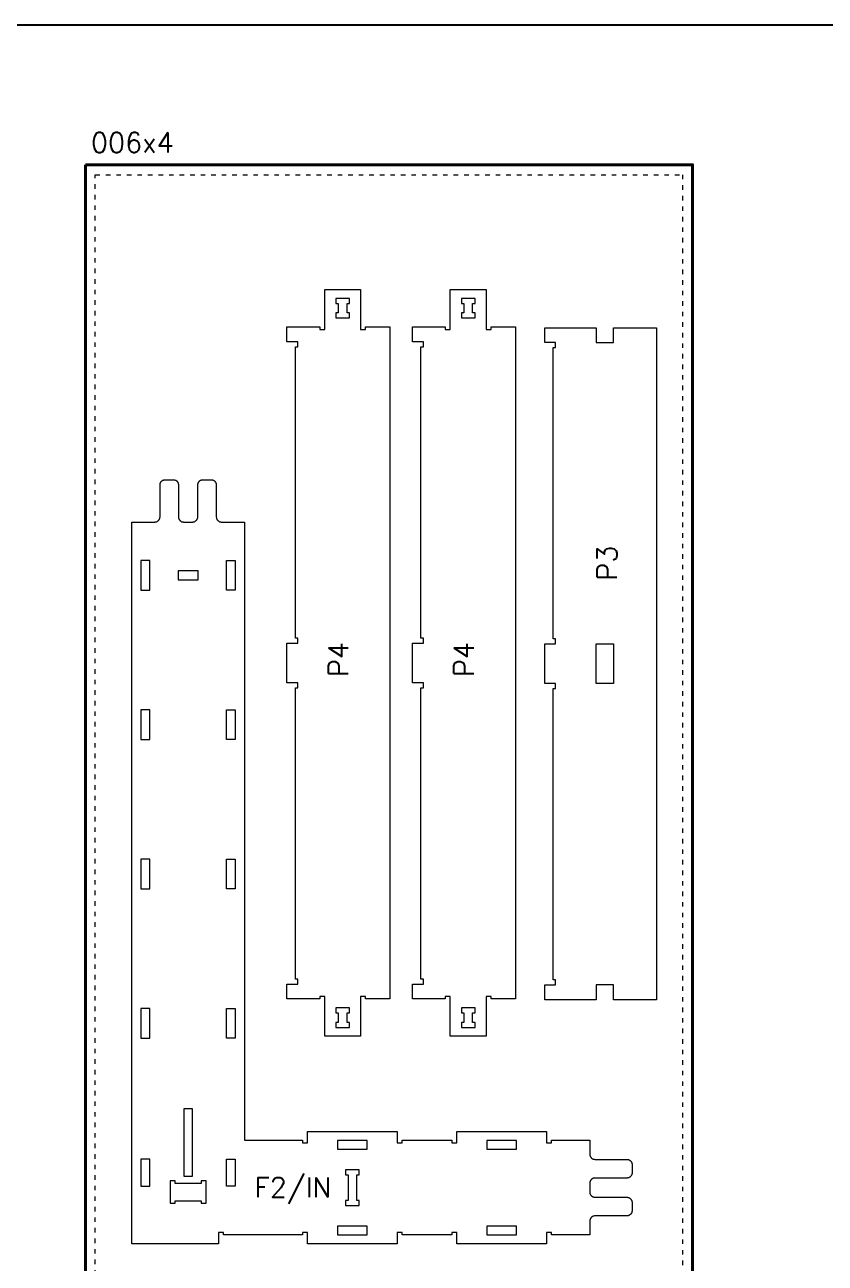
# Model space of a CAD drawing. Header units: millimetres. Extents: x 481 to 28351, y -1147 to 6765.
# Drawn here: x 9893 to 11501, y 4277 to 6765 of the extents above; entities that cross this region are included whole.
import ezdxf

# ---------------------------------------------------------------- set-up
doc = ezdxf.new("R2010")
doc.units = ezdxf.units.MM
doc.linetypes.add('DGN Style 5', pattern=[21.175771, 9.07533, -12.10044])
for name, color, linetype, lineweight in [('0_NOPRINT_TOLERANCE', 7, 'DGN Style 5', 0), ('BOARD_18MM_BIRCH-PLY', 73, 'Continuous', 40), ('CUTOUT_18MM_INSIDE', 151, 'Continuous', 0), ('CUTOUT_18MM_OUTSIDE', 201, 'Continuous', 0)]:
    doc.layers.add(name, color=color, linetype=linetype, lineweight=lineweight)
doc.layers.add('0_SHEET_BIRCHPLY_2440X1220', color=1, linetype='Continuous')
doc.layers.add('1_ANYTOOL_1MMDEEP_INSIDE', color=2, linetype='Continuous')
doc.styles.get("Standard").update_dxf_attribs({"font": 'romans.shx', "bigfont": 'hztxt.shx'})

msp = doc.modelspace()

# ---------------------------------------------------------------- linework, layer by layer
msp.add_lwpolyline([(480.7, 6764.9), (28350.7, 6764.9), (28350.7, 2878.4), (480.7, 2878.4)], close=True)
at = {"layer": '0_NOPRINT_TOLERANCE'}
msp.add_lwpolyline([(10034.5, 6463.6), (11214.5, 6463.6), (11214.5, 4063.6), (10034.5, 4063.6)], close=True, dxfattribs=at)
msp.add_lwpolyline([(10034.5, 6463.6), (11214.5, 6463.6), (11214.5, 4063.6), (10034.5, 4063.6)], close=True, dxfattribs=at)
at = {"layer": 'BOARD_18MM_BIRCH-PLY'}
msp.add_lwpolyline([(10014.5, 6483.6), (11234.5, 6483.6), (11234.5, 4043.6), (10014.5, 4043.6), (10014.5, 6483.6)], dxfattribs=at)
at = {"layer": 'CUTOUT_18MM_INSIDE'}
for points in [[(10545.3, 6175.9), (10545.3, 6177.9), (10545.3, 6179.9), (10545.3, 6181.9), (10545.3, 6183.9), (10545.3, 6185.9), (10544.3, 6185.9), (10543.3, 6185.9), (10542.3, 6185.9), (10541.3, 6185.9), (10540.3, 6185.9), (10540.3, 6189.7), (10540.3, 6193.5), (10540.3, 6197.3), (10540.3, 6201.1), (10540.3, 6204.9), (10541.3, 6204.9), (10542.3, 6204.9), (10543.3, 6204.9), (10544.3, 6204.9), (10545.3, 6204.9), (10545.3, 6206.9), (10545.3, 6208.9), (10545.3, 6210.9), (10545.3, 6212.9), (10545.3, 6214.9), (10539.7, 6214.9), (10534.1, 6214.9), (10529, 6214.9), (10523.4, 6214.9), (10517.8, 6214.9), (10517.8, 6212.9), (10517.8, 6210.9), (10517.8, 6208.9), (10517.8, 6206.9), (10517.8, 6204.9), (10518.8, 6204.9), (10519.8, 6204.9), (10520.8, 6204.9), (10521.8, 6204.9), (10522.8, 6204.9), (10522.8, 6201.1), (10522.8, 6197.3), (10522.8, 6193.5), (10522.8, 6189.7), (10522.8, 6185.9), (10521.8, 6185.9), (10520.8, 6185.9), (10519.8, 6185.9), (10518.8, 6185.9), (10517.8, 6185.9), (10517.8, 6183.9), (10517.8, 6181.9), (10517.8, 6179.9), (10517.8, 6177.9), (10517.8, 6175.9), (10523.4, 6175.9), (10529, 6175.9), (10534.1, 6175.9), (10539.7, 6175.9)], [(10797.5, 6175.9), (10797.5, 6177.9), (10797.5, 6179.9), (10797.5, 6181.9), (10797.5, 6183.9), (10797.5, 6185.9), (10796.5, 6185.9), (10795.5, 6185.9), (10794.5, 6185.9), (10793.5, 6185.9), (10792.5, 6185.9), (10792.5, 6189.7), (10792.5, 6193.5), (10792.5, 6197.3), (10792.5, 6201.1), (10792.5, 6204.9), (10793.5, 6204.9), (10794.5, 6204.9), (10795.5, 6204.9), (10796.5, 6204.9), (10797.5, 6204.9), (10797.5, 6206.9), (10797.5, 6208.9), (10797.5, 6210.9), (10797.5, 6212.9), (10797.5, 6214.9), (10791.9, 6214.9), (10786.3, 6214.9), (10781.2, 6214.9), (10775.6, 6214.9), (10770, 6214.9), (10770, 6212.9), (10770, 6210.9), (10770, 6208.9), (10770, 6206.9), (10770, 6204.9), (10771, 6204.9), (10772, 6204.9), (10773, 6204.9), (10774, 6204.9), (10775, 6204.9), (10775, 6201.1), (10775, 6197.3), (10775, 6193.5), (10775, 6189.7), (10775, 6185.9), (10774, 6185.9), (10773, 6185.9), (10772, 6185.9), (10771, 6185.9), (10770, 6185.9), (10770, 6183.9), (10770, 6181.9), (10770, 6179.9), (10770, 6177.9), (10770, 6175.9), (10775.6, 6175.9), (10781.2, 6175.9), (10786.3, 6175.9), (10791.9, 6175.9)], [(10126.3, 5629), (10129.9, 5629), (10133, 5629), (10136.6, 5629), (10140.2, 5629), (10143.8, 5629), (10143.8, 5641), (10143.8, 5653), (10143.8, 5665), (10143.8, 5677), (10143.8, 5689), (10140.2, 5689), (10136.6, 5689), (10133, 5689), (10129.9, 5689), (10126.3, 5689), (10126.3, 5677), (10126.3, 5665), (10126.3, 5653), (10126.3, 5641)], [(10315.8, 5629), (10312.2, 5629), (10309.1, 5629), (10305.5, 5629), (10301.9, 5629), (10298.3, 5629), (10298.3, 5641), (10298.3, 5653), (10298.3, 5665), (10298.3, 5677), (10298.3, 5689), (10301.9, 5689), (10305.5, 5689), (10309.1, 5689), (10312.2, 5689), (10315.8, 5689), (10315.8, 5677), (10315.8, 5665), (10315.8, 5653), (10315.8, 5641)], [(10201, 5650.2), (10209, 5650.2), (10217, 5650.2), (10225, 5650.2), (10233, 5650.2), (10241, 5650.2), (10241, 5653.8), (10241, 5657.4), (10241, 5660.8), (10241, 5664.4), (10241, 5667.7), (10233, 5667.7), (10225, 5667.7), (10217, 5667.7), (10209, 5667.7), (10201, 5667.7), (10201, 5664.4), (10201, 5660.8), (10201, 5657.4), (10201, 5653.8)], [(11040.9, 5441.4), (11040.9, 5449.4), (11040.9, 5457.4), (11040.9, 5465.4), (11040.9, 5473.4), (11040.9, 5481.4), (11040.9, 5481.4), (11040.9, 5481.4), (11040.9, 5481.4), (11040.9, 5481.4), (11040.9, 5481.4), (11040.9, 5489.4), (11040.9, 5497.4), (11040.9, 5505.4), (11040.9, 5513.4), (11040.9, 5521.4), (11048.1, 5521.4), (11054.8, 5521.4), (11061.5, 5521.4), (11068.7, 5521.4), (11075.9, 5521.4), (11075.9, 5513.4), (11075.9, 5505.4), (11075.9, 5497.4), (11075.9, 5489.4), (11075.9, 5481.4), (11075.9, 5481.4), (11075.9, 5481.4), (11075.9, 5481.4), (11075.9, 5481.4), (11075.9, 5481.4), (11075.9, 5473.4), (11075.9, 5465.4), (11075.9, 5457.4), (11075.9, 5449.4), (11075.9, 5441.4), (11068.7, 5441.4), (11061.5, 5441.4), (11054.8, 5441.4), (11048.1, 5441.4)], [(10126.3, 5329), (10129.9, 5329), (10133, 5329), (10136.6, 5329), (10140.2, 5329), (10143.8, 5329), (10143.8, 5341), (10143.8, 5353), (10143.8, 5365), (10143.8, 5377), (10143.8, 5389), (10140.2, 5389), (10136.6, 5389), (10133, 5389), (10129.9, 5389), (10126.3, 5389), (10126.3, 5377), (10126.3, 5365), (10126.3, 5353), (10126.3, 5341)], [(10315.8, 5329), (10312.2, 5329), (10309.1, 5329), (10305.5, 5329), (10301.9, 5329), (10298.3, 5329), (10298.3, 5341), (10298.3, 5353), (10298.3, 5365), (10298.3, 5377), (10298.3, 5389), (10301.9, 5389), (10305.5, 5389), (10309.1, 5389), (10312.2, 5389), (10315.8, 5389), (10315.8, 5377), (10315.8, 5365), (10315.8, 5353), (10315.8, 5341)], [(10126.3, 5089), (10126.3, 5077), (10126.3, 5065), (10126.3, 5053), (10126.3, 5041), (10126.3, 5029), (10129.9, 5029), (10133, 5029), (10136.6, 5029), (10140.2, 5029), (10143.8, 5029), (10143.8, 5041), (10143.8, 5053), (10143.8, 5065), (10143.8, 5077), (10143.8, 5089), (10140.2, 5089), (10136.6, 5089), (10133, 5089), (10129.9, 5089)], [(10315.8, 5089), (10315.8, 5077), (10315.8, 5065), (10315.8, 5053), (10315.8, 5041), (10315.8, 5029), (10312.2, 5029), (10309.1, 5029), (10305.5, 5029), (10301.9, 5029), (10298.3, 5029), (10298.3, 5041), (10298.3, 5053), (10298.3, 5065), (10298.3, 5077), (10298.3, 5089), (10301.9, 5089), (10305.5, 5089), (10309.1, 5089), (10312.2, 5089)], [(10126.3, 4729), (10129.9, 4729), (10133, 4729), (10136.6, 4729), (10140.2, 4729), (10143.8, 4729), (10143.8, 4741), (10143.8, 4753), (10143.8, 4765), (10143.8, 4777), (10143.8, 4789), (10140.2, 4789), (10136.6, 4789), (10133, 4789), (10129.9, 4789), (10126.3, 4789), (10126.3, 4777), (10126.3, 4765), (10126.3, 4753), (10126.3, 4741)], [(10315.8, 4729), (10312.2, 4729), (10309.1, 4729), (10305.5, 4729), (10301.9, 4729), (10298.3, 4729), (10298.3, 4741), (10298.3, 4753), (10298.3, 4765), (10298.3, 4777), (10298.3, 4789), (10301.9, 4789), (10305.5, 4789), (10309.1, 4789), (10312.2, 4789), (10315.8, 4789), (10315.8, 4777), (10315.8, 4765), (10315.8, 4753), (10315.8, 4741)], [(10517.8, 4779.9), (10518.8, 4779.9), (10519.8, 4779.9), (10520.8, 4779.9), (10521.8, 4779.9), (10522.8, 4779.9), (10522.8, 4776.1), (10522.8, 4772.3), (10522.8, 4768.5), (10522.8, 4764.7), (10522.8, 4760.9), (10521.8, 4760.9), (10520.8, 4760.9), (10519.8, 4760.9), (10518.8, 4760.9), (10517.8, 4760.9), (10517.8, 4758.9), (10517.8, 4756.9), (10517.8, 4754.9), (10517.8, 4752.9), (10517.8, 4750.9), (10523.4, 4750.9), (10528.7, 4750.9), (10534.3, 4750.9), (10539.7, 4750.9), (10545.3, 4750.9), (10545.3, 4752.9), (10545.3, 4754.9), (10545.3, 4756.9), (10545.3, 4758.9), (10545.3, 4760.9), (10544.3, 4760.9), (10543.3, 4760.9), (10542.3, 4760.9), (10541.3, 4760.9), (10540.3, 4760.9), (10540.3, 4764.7), (10540.3, 4768.5), (10540.3, 4772.3), (10540.3, 4776.1), (10540.3, 4779.9), (10541.3, 4779.9), (10542.3, 4779.9), (10543.3, 4779.9), (10544.3, 4779.9), (10545.3, 4779.9), (10545.3, 4781.9), (10545.3, 4783.9), (10545.3, 4785.9), (10545.3, 4787.9), (10545.3, 4789.9), (10539.7, 4789.9), (10534.3, 4789.9), (10528.7, 4789.9), (10523.4, 4789.9), (10517.8, 4789.9), (10517.8, 4787.9), (10517.8, 4785.9), (10517.8, 4783.9), (10517.8, 4781.9)], [(10770, 4779.9), (10771, 4779.9), (10772, 4779.9), (10773, 4779.9), (10774, 4779.9), (10775, 4779.9), (10775, 4776.1), (10775, 4772.3), (10775, 4768.5), (10775, 4764.7), (10775, 4760.9), (10774, 4760.9), (10773, 4760.9), (10772, 4760.9), (10771, 4760.9), (10770, 4760.9), (10770, 4758.9), (10770, 4756.9), (10770, 4754.9), (10770, 4752.9), (10770, 4750.9), (10775.6, 4750.9), (10780.9, 4750.9), (10786.5, 4750.9), (10791.9, 4750.9), (10797.5, 4750.9), (10797.5, 4752.9), (10797.5, 4754.9), (10797.5, 4756.9), (10797.5, 4758.9), (10797.5, 4760.9), (10796.5, 4760.9), (10795.5, 4760.9), (10794.5, 4760.9), (10793.5, 4760.9), (10792.5, 4760.9), (10792.5, 4764.7), (10792.5, 4768.5), (10792.5, 4772.3), (10792.5, 4776.1), (10792.5, 4779.9), (10793.5, 4779.9), (10794.5, 4779.9), (10795.5, 4779.9), (10796.5, 4779.9), (10797.5, 4779.9), (10797.5, 4781.9), (10797.5, 4783.9), (10797.5, 4785.9), (10797.5, 4787.9), (10797.5, 4789.9), (10791.9, 4789.9), (10786.5, 4789.9), (10780.9, 4789.9), (10775.6, 4789.9), (10770, 4789.9), (10770, 4787.9), (10770, 4785.9), (10770, 4783.9), (10770, 4781.9)], [(10212.3, 4452), (10215.9, 4452), (10219.5, 4452), (10222.8, 4452), (10226.2, 4452), (10229.8, 4452), (10229.8, 4479), (10229.8, 4506), (10229.8, 4533), (10229.8, 4560), (10229.8, 4587), (10226.2, 4587), (10222.8, 4587), (10219.5, 4587), (10215.9, 4587), (10212.3, 4587), (10212.3, 4560), (10212.3, 4533), (10212.3, 4506), (10212.3, 4479)], [(10521, 4506.2), (10533, 4506.2), (10545, 4506.2), (10557, 4506.2), (10569, 4506.2), (10581, 4506.2), (10581, 4509.8), (10581, 4513.2), (10581, 4516.8), (10581, 4520.1), (10581, 4523.7), (10569, 4523.7), (10557, 4523.7), (10545, 4523.7), (10533, 4523.7), (10521, 4523.7), (10521, 4520.1), (10521, 4516.8), (10521, 4513.2), (10521, 4509.8)], [(10821, 4506.2), (10833, 4506.2), (10845, 4506.2), (10857, 4506.2), (10869, 4506.2), (10881, 4506.2), (10881, 4509.8), (10881, 4513.2), (10881, 4516.8), (10881, 4520.1), (10881, 4523.7), (10869, 4523.7), (10857, 4523.7), (10845, 4523.7), (10833, 4523.7), (10821, 4523.7), (10821, 4520.1), (10821, 4516.8), (10821, 4513.2), (10821, 4509.8)], [(10143.8, 4486), (10140.2, 4486), (10136.6, 4486), (10133, 4486), (10129.9, 4486), (10126.3, 4486), (10126.3, 4475.2), (10126.3, 4464.4), (10126.3, 4453.6), (10126.3, 4442.8), (10126.3, 4432), (10129.9, 4432), (10133, 4432), (10136.6, 4432), (10140.2, 4432), (10143.8, 4432), (10143.8, 4442.8), (10143.8, 4453.6), (10143.8, 4464.4), (10143.8, 4475.2)], [(10298.3, 4486), (10301.9, 4486), (10305.5, 4486), (10309.1, 4486), (10312.2, 4486), (10315.8, 4486), (10315.8, 4475.2), (10315.8, 4464.4), (10315.8, 4453.6), (10315.8, 4442.8), (10315.8, 4432), (10312.2, 4432), (10309.1, 4432), (10305.5, 4432), (10301.9, 4432), (10298.3, 4432), (10298.3, 4442.8), (10298.3, 4453.6), (10298.3, 4464.4), (10298.3, 4475.2)], [(10537.3, 4465), (10537.3, 4463), (10537.3, 4461), (10537.3, 4459), (10537.3, 4457), (10537.3, 4455), (10538.3, 4455), (10539.3, 4455), (10540.3, 4455), (10541.3, 4455), (10542.3, 4455), (10542.3, 4444.6), (10542.3, 4434.2), (10542.3, 4423.8), (10542.3, 4413.4), (10542.3, 4403), (10541.3, 4403), (10540.3, 4403), (10539.3, 4403), (10538.3, 4403), (10537.3, 4403), (10537.3, 4401), (10537.3, 4399), (10537.3, 4397), (10537.3, 4395), (10537.3, 4393), (10542.9, 4393), (10548.5, 4393), (10553.8, 4393), (10559.2, 4393), (10564.8, 4393), (10564.8, 4395), (10564.8, 4397), (10564.8, 4399), (10564.8, 4401), (10564.8, 4403), (10563.8, 4403), (10562.8, 4403), (10561.8, 4403), (10560.8, 4403), (10559.8, 4403), (10559.8, 4413.4), (10559.8, 4423.8), (10559.8, 4434.2), (10559.8, 4444.6), (10559.8, 4455), (10560.8, 4455), (10561.8, 4455), (10562.8, 4455), (10563.8, 4455), (10564.8, 4455), (10564.8, 4457), (10564.8, 4459), (10564.8, 4461), (10564.8, 4463), (10564.8, 4465), (10559.2, 4465), (10553.8, 4465), (10548.5, 4465), (10542.9, 4465)], [(10257, 4442.5), (10255, 4442.5), (10253, 4442.5), (10251, 4442.5), (10249, 4442.5), (10247, 4442.5), (10247, 4441.5), (10247, 4440.5), (10247, 4439.5), (10247, 4438.5), (10247, 4437.5), (10236.6, 4437.5), (10226.2, 4437.5), (10215.8, 4437.5), (10205.4, 4437.5), (10195, 4437.5), (10195, 4438.5), (10195, 4439.5), (10195, 4440.5), (10195, 4441.5), (10195, 4442.5), (10193, 4442.5), (10191, 4442.5), (10189, 4442.5), (10187, 4442.5), (10185, 4442.5), (10185, 4433.3), (10185, 4424.6), (10185, 4415.4), (10185, 4406.7), (10185, 4397.5), (10187, 4397.5), (10189, 4397.5), (10191, 4397.5), (10193, 4397.5), (10195, 4397.5), (10195, 4398.5), (10195, 4399.5), (10195, 4400.5), (10195, 4401.5), (10195, 4402.5), (10205.4, 4402.5), (10215.8, 4402.5), (10226.2, 4402.5), (10236.6, 4402.5), (10247, 4402.5), (10247, 4401.5), (10247, 4400.5), (10247, 4399.5), (10247, 4398.5), (10247, 4397.5), (10249, 4397.5), (10251, 4397.5), (10253, 4397.5), (10255, 4397.5), (10257, 4397.5), (10257, 4406.7), (10257, 4415.4), (10257, 4424.6), (10257, 4433.3)], [(10521, 4334.2), (10533, 4334.2), (10545, 4334.2), (10557, 4334.2), (10569, 4334.2), (10581, 4334.2), (10581, 4337.6), (10581, 4341.2), (10581, 4344.8), (10581, 4348.1), (10581, 4351.7), (10569, 4351.7), (10557, 4351.7), (10545, 4351.7), (10533, 4351.7), (10521, 4351.7), (10521, 4348.1), (10521, 4344.8), (10521, 4341.2), (10521, 4337.6)], [(10821, 4334.2), (10833, 4334.2), (10845, 4334.2), (10857, 4334.2), (10869, 4334.2), (10881, 4334.2), (10881, 4337.6), (10881, 4341.2), (10881, 4344.8), (10881, 4348.1), (10881, 4351.7), (10869, 4351.7), (10857, 4351.7), (10845, 4351.7), (10833, 4351.7), (10821, 4351.7), (10821, 4348.1), (10821, 4344.8), (10821, 4341.2), (10821, 4337.6)]]:
    msp.add_lwpolyline(points, close=True, dxfattribs=at)
at = {"layer": 'CUTOUT_18MM_OUTSIDE'}
for points in [[(10626.5, 4807.9), (10616.7, 4807.9), (10606.9, 4807.9), (10597.1, 4807.9), (10587.3, 4807.9), (10577.5, 4807.9), (10577.5, 4808.9), (10577.5, 4809.9), (10577.5, 4810.9), (10577.5, 4811.9), (10577.5, 4812.9), (10575.5, 4812.9), (10573.5, 4812.9), (10571.5, 4812.9), (10569.5, 4812.9), (10567.5, 4812.9), (10567.5, 4796.9), (10567.5, 4780.9), (10567.5, 4764.9), (10567.5, 4748.9), (10567.5, 4732.9), (10553.1, 4732.9), (10538.7, 4732.9), (10524.3, 4732.9), (10509.9, 4732.9), (10495.5, 4732.9), (10495.5, 4748.9), (10495.5, 4764.9), (10495.5, 4780.9), (10495.5, 4796.9), (10495.5, 4812.9), (10493.5, 4812.9), (10491.5, 4812.9), (10489.5, 4812.9), (10487.5, 4812.9), (10485.5, 4812.9), (10485.5, 4811.9), (10485.5, 4810.9), (10485.5, 4809.9), (10485.5, 4808.9), (10485.5, 4807.9), (10472.1, 4807.9), (10458.7, 4807.9), (10445.3, 4807.9), (10431.9, 4807.9), (10419.5, 4807.9), (10419.5, 4813.9), (10419.5, 4819.9), (10419.5, 4825.9), (10419.5, 4831.9), (10419.5, 4837.9), (10424.1, 4837.9), (10428.7, 4837.9), (10432.3, 4837.9), (10436.9, 4837.9), (10441.5, 4837.9), (10441.5, 4839.9), (10441.5, 4841.9), (10441.5, 4843.9), (10441.5, 4845.9), (10441.5, 4847.9), (10440.5, 4847.9), (10439.5, 4847.9), (10438.5, 4847.9), (10437.5, 4847.9), (10436.5, 4847.9), (10436.5, 4964.9), (10436.5, 5081.9), (10436.5, 5198.9), (10436.5, 5315.9), (10436.5, 5432.9), (10437.5, 5432.9), (10438.5, 5432.9), (10439.5, 5432.9), (10440.5, 5432.9), (10441.5, 5432.9), (10441.5, 5434.9), (10441.5, 5436.9), (10441.5, 5438.9), (10441.5, 5440.9), (10441.5, 5442.9), (10436.9, 5442.9), (10432.3, 5442.9), (10428.7, 5442.9), (10424.1, 5442.9), (10419.5, 5442.9), (10419.5, 5458.9), (10419.5, 5474.9), (10419.5, 5490.9), (10419.5, 5506.9), (10419.5, 5522.9), (10424.1, 5522.9), (10428.7, 5522.9), (10432.3, 5522.9), (10436.9, 5522.9), (10441.5, 5522.9), (10441.5, 5524.9), (10441.5, 5526.9), (10441.5, 5528.9), (10441.5, 5530.9), (10441.5, 5532.9), (10440.5, 5532.9), (10439.5, 5532.9), (10438.5, 5532.9), (10437.5, 5532.9), (10436.5, 5532.9), (10436.5, 5649.9), (10436.5, 5766.9), (10436.5, 5883.9), (10436.5, 6000.9), (10436.5, 6117.9), (10437.5, 6117.9), (10438.5, 6117.9), (10439.5, 6117.9), (10440.5, 6117.9), (10441.5, 6117.9), (10441.5, 6119.9), (10441.5, 6121.9), (10441.5, 6123.9), (10441.5, 6125.9), (10441.5, 6127.9), (10436.9, 6127.9), (10432.3, 6127.9), (10428.7, 6127.9), (10424.1, 6127.9), (10419.5, 6127.9), (10419.5, 6133.9), (10419.5, 6139.9), (10419.5, 6145.9), (10419.5, 6151.9), (10419.5, 6157.9), (10431.9, 6157.9), (10445.3, 6157.9), (10458.7, 6157.9), (10472.1, 6157.9), (10485.5, 6157.9), (10485.5, 6156.9), (10485.5, 6155.9), (10485.5, 6154.9), (10485.5, 6153.9), (10485.5, 6152.9), (10487.5, 6152.9), (10489.5, 6152.9), (10491.5, 6152.9), (10493.5, 6152.9), (10495.5, 6152.9), (10495.5, 6168.9), (10495.5, 6184.9), (10495.5, 6200.9), (10495.5, 6216.9), (10495.5, 6232.9), (10509.9, 6232.9), (10524.3, 6232.9), (10538.7, 6232.9), (10553.1, 6232.9), (10567.5, 6232.9), (10567.5, 6216.9), (10567.5, 6200.9), (10567.5, 6184.9), (10567.5, 6168.9), (10567.5, 6152.9), (10569.5, 6152.9), (10571.5, 6152.9), (10573.5, 6152.9), (10575.5, 6152.9), (10577.5, 6152.9), (10577.5, 6153.9), (10577.5, 6154.9), (10577.5, 6155.9), (10577.5, 6156.9), (10577.5, 6157.9), (10587.3, 6157.9), (10597.1, 6157.9), (10606.9, 6157.9), (10616.7, 6157.9), (10626.5, 6157.9), (10626.5, 5887.9), (10626.5, 5617.9), (10626.5, 5347.9), (10626.5, 5077.9)], [(10878.7, 4807.9), (10868.9, 4807.9), (10859.1, 4807.9), (10849.3, 4807.9), (10839.5, 4807.9), (10829.7, 4807.9), (10829.7, 4808.9), (10829.7, 4809.9), (10829.7, 4810.9), (10829.7, 4811.9), (10829.7, 4812.9), (10827.7, 4812.9), (10825.7, 4812.9), (10823.7, 4812.9), (10821.7, 4812.9), (10819.7, 4812.9), (10819.7, 4796.9), (10819.7, 4780.9), (10819.7, 4764.9), (10819.7, 4748.9), (10819.7, 4732.9), (10805.3, 4732.9), (10790.9, 4732.9), (10776.5, 4732.9), (10762.1, 4732.9), (10747.7, 4732.9), (10747.7, 4748.9), (10747.7, 4764.9), (10747.7, 4780.9), (10747.7, 4796.9), (10747.7, 4812.9), (10745.7, 4812.9), (10743.7, 4812.9), (10741.7, 4812.9), (10739.7, 4812.9), (10737.7, 4812.9), (10737.7, 4811.9), (10737.7, 4810.9), (10737.7, 4809.9), (10737.7, 4808.9), (10737.7, 4807.9), (10724.3, 4807.9), (10710.9, 4807.9), (10697.5, 4807.9), (10684.1, 4807.9), (10671.7, 4807.9), (10671.7, 4813.9), (10671.7, 4819.9), (10671.7, 4825.9), (10671.7, 4831.9), (10671.7, 4837.9), (10676.3, 4837.9), (10680.9, 4837.9), (10684.5, 4837.9), (10689.1, 4837.9), (10693.7, 4837.9), (10693.7, 4839.9), (10693.7, 4841.9), (10693.7, 4843.9), (10693.7, 4845.9), (10693.7, 4847.9), (10692.7, 4847.9), (10691.7, 4847.9), (10690.7, 4847.9), (10689.7, 4847.9), (10688.7, 4847.9), (10688.7, 4964.9), (10688.7, 5081.9), (10688.7, 5198.9), (10688.7, 5315.9), (10688.7, 5432.9), (10689.7, 5432.9), (10690.7, 5432.9), (10691.7, 5432.9), (10692.7, 5432.9), (10693.7, 5432.9), (10693.7, 5434.9), (10693.7, 5436.9), (10693.7, 5438.9), (10693.7, 5440.9), (10693.7, 5442.9), (10689.1, 5442.9), (10684.5, 5442.9), (10680.9, 5442.9), (10676.3, 5442.9), (10671.7, 5442.9), (10671.7, 5458.9), (10671.7, 5474.9), (10671.7, 5490.9), (10671.7, 5506.9), (10671.7, 5522.9), (10676.3, 5522.9), (10680.9, 5522.9), (10684.5, 5522.9), (10689.1, 5522.9), (10693.7, 5522.9), (10693.7, 5524.9), (10693.7, 5526.9), (10693.7, 5528.9), (10693.7, 5530.9), (10693.7, 5532.9), (10692.7, 5532.9), (10691.7, 5532.9), (10690.7, 5532.9), (10689.7, 5532.9), (10688.7, 5532.9), (10688.7, 5649.9), (10688.7, 5766.9), (10688.7, 5883.9), (10688.7, 6000.9), (10688.7, 6117.9), (10689.7, 6117.9), (10690.7, 6117.9), (10691.7, 6117.9), (10692.7, 6117.9), (10693.7, 6117.9), (10693.7, 6119.9), (10693.7, 6121.9), (10693.7, 6123.9), (10693.7, 6125.9), (10693.7, 6127.9), (10689.1, 6127.9), (10684.5, 6127.9), (10680.9, 6127.9), (10676.3, 6127.9), (10671.7, 6127.9), (10671.7, 6133.9), (10671.7, 6139.9), (10671.7, 6145.9), (10671.7, 6151.9), (10671.7, 6157.9), (10684.1, 6157.9), (10697.5, 6157.9), (10710.9, 6157.9), (10724.3, 6157.9), (10737.7, 6157.9), (10737.7, 6156.9), (10737.7, 6155.9), (10737.7, 6154.9), (10737.7, 6153.9), (10737.7, 6152.9), (10739.7, 6152.9), (10741.7, 6152.9), (10743.7, 6152.9), (10745.7, 6152.9), (10747.7, 6152.9), (10747.7, 6168.9), (10747.7, 6184.9), (10747.7, 6200.9), (10747.7, 6216.9), (10747.7, 6232.9), (10762.1, 6232.9), (10776.5, 6232.9), (10790.9, 6232.9), (10805.3, 6232.9), (10819.7, 6232.9), (10819.7, 6216.9), (10819.7, 6200.9), (10819.7, 6184.9), (10819.7, 6168.9), (10819.7, 6152.9), (10821.7, 6152.9), (10823.7, 6152.9), (10825.7, 6152.9), (10827.7, 6152.9), (10829.7, 6152.9), (10829.7, 6153.9), (10829.7, 6154.9), (10829.7, 6155.9), (10829.7, 6156.9), (10829.7, 6157.9), (10839.5, 6157.9), (10849.3, 6157.9), (10859.1, 6157.9), (10868.9, 6157.9), (10878.7, 6157.9), (10878.7, 5887.9), (10878.7, 5617.9), (10878.7, 5347.9), (10878.7, 5077.9)], [(10954.4, 4806.4), (10950.8, 4806.4), (10947.2, 4806.4), (10943.6, 4806.4), (10941, 4806.4), (10937.4, 4806.4), (10937.4, 4812.4), (10937.4, 4818.4), (10937.4, 4824.4), (10937.4, 4830.4), (10937.4, 4836.4), (10941, 4836.4), (10943.6, 4836.4), (10947.2, 4836.4), (10950.8, 4836.4), (10954.4, 4836.4), (10955.4, 4836.4), (10956.4, 4836.4), (10957.4, 4836.4), (10958.4, 4836.4), (10959.4, 4836.4), (10959.4, 4838.4), (10959.4, 4840.4), (10959.4, 4842.4), (10959.4, 4844.4), (10959.4, 4846.4), (10958.4, 4846.4), (10957.4, 4846.4), (10956.4, 4846.4), (10955.4, 4846.4), (10954.4, 4846.4), (10954.4, 4963.4), (10954.4, 5080.4), (10954.4, 5197.4), (10954.4, 5314.4), (10954.4, 5431.4), (10955.4, 5431.4), (10956.4, 5431.4), (10957.4, 5431.4), (10958.4, 5431.4), (10959.4, 5431.4), (10959.4, 5433.4), (10959.4, 5435.4), (10959.4, 5437.4), (10959.4, 5439.4), (10959.4, 5441.4), (10954.8, 5441.4), (10950.2, 5441.4), (10945.6, 5441.4), (10942, 5441.4), (10937.4, 5441.4), (10937.4, 5449.4), (10937.4, 5457.4), (10937.4, 5465.4), (10937.4, 5473.4), (10937.4, 5481.4), (10937.4, 5489.4), (10937.4, 5497.4), (10937.4, 5505.4), (10937.4, 5513.4), (10937.4, 5521.4), (10942, 5521.4), (10945.6, 5521.4), (10950.2, 5521.4), (10954.8, 5521.4), (10959.4, 5521.4), (10959.4, 5523.4), (10959.4, 5525.4), (10959.4, 5527.4), (10959.4, 5529.4), (10959.4, 5531.4), (10958.4, 5531.4), (10957.4, 5531.4), (10956.4, 5531.4), (10955.4, 5531.4), (10954.4, 5531.4), (10954.4, 5648.4), (10954.4, 5765.4), (10954.4, 5882.4), (10954.4, 5999.4), (10954.4, 6116.4), (10955.4, 6116.4), (10956.4, 6116.4), (10957.4, 6116.4), (10958.4, 6116.4), (10959.4, 6116.4), (10959.4, 6118.4), (10959.4, 6120.4), (10959.4, 6122.4), (10959.4, 6124.4), (10959.4, 6126.4), (10958.4, 6126.4), (10957.4, 6126.4), (10956.4, 6126.4), (10955.4, 6126.4), (10954.4, 6126.4), (10950.8, 6126.4), (10947.2, 6126.4), (10943.6, 6126.4), (10941, 6126.4), (10937.4, 6126.4), (10937.4, 6132.4), (10937.4, 6138.4), (10937.4, 6144.4), (10937.4, 6150.4), (10937.4, 6156.4), (10941, 6156.4), (10943.6, 6156.4), (10947.2, 6156.4), (10950.8, 6156.4), (10954.4, 6156.4), (10954.4, 6156.4), (10954.4, 6156.4), (10954.4, 6156.4), (10954.4, 6156.4), (10954.4, 6156.4), (10971.6, 6156.4), (10988.8, 6156.4), (11006, 6156.4), (11023.2, 6156.4), (11040.9, 6156.4), (11040.9, 6150.4), (11040.9, 6144.4), (11040.9, 6138.4), (11040.9, 6132.4), (11040.9, 6126.4), (11048.1, 6126.4), (11054.8, 6126.4), (11061.5, 6126.4), (11068.7, 6126.4), (11075.9, 6126.4), (11075.9, 6132.4), (11075.9, 6138.4), (11075.9, 6144.4), (11075.9, 6150.4), (11075.9, 6156.4), (11093.1, 6156.4), (11110.8, 6156.4), (11128, 6156.4), (11145.2, 6156.4), (11162.4, 6156.4), (11162.4, 6148.4), (11162.4, 6140.4), (11162.4, 6132.4), (11162.4, 6124.4), (11162.4, 6116.4), (11162.4, 5989.4), (11162.4, 5862.4), (11162.4, 5735.4), (11162.4, 5608.4), (11162.4, 5481.4), (11162.4, 5354.4), (11162.4, 5227.4), (11162.4, 5100.4), (11162.4, 4973.4), (11162.4, 4846.4), (11162.4, 4838.4), (11162.4, 4830.4), (11162.4, 4822.4), (11162.4, 4814.4), (11162.4, 4806.4), (11145.2, 4806.4), (11128, 4806.4), (11110.8, 4806.4), (11093.1, 4806.4), (11075.9, 4806.4), (11075.9, 4812.4), (11075.9, 4818.4), (11075.9, 4824.4), (11075.9, 4830.4), (11075.9, 4836.4), (11068.7, 4836.4), (11061.5, 4836.4), (11054.8, 4836.4), (11048.1, 4836.4), (11040.9, 4836.4), (11040.9, 4830.4), (11040.9, 4824.4), (11040.9, 4818.4), (11040.9, 4812.4), (11040.9, 4806.4), (11023.2, 4806.4), (11006, 4806.4), (10988.8, 4806.4), (10971.6, 4806.4), (10954.4, 4806.4)], [(11040.9, 6156.4), (11040.9, 6156.4), (11040.9, 6156.4), (11040.9, 6156.4), (11040.9, 6156.4), (11040.9, 6156.4)], [(10334, 4524), (10357.4, 4524), (10380.8, 4524), (10404.2, 4524), (10427.6, 4524), (10451, 4524), (10451, 4523), (10451, 4522), (10451, 4521), (10451, 4520), (10451, 4519), (10453, 4519), (10455, 4519), (10457, 4519), (10459, 4519), (10461, 4519), (10461, 4523.6), (10461, 4528.2), (10461, 4532.8), (10461, 4537.4), (10461, 4542), (10497, 4542), (10533, 4542), (10569, 4542), (10605, 4542), (10641, 4542), (10641, 4537.4), (10641, 4532.8), (10641, 4528.2), (10641, 4523.6), (10641, 4519), (10643, 4519), (10645, 4519), (10647, 4519), (10649, 4519), (10651, 4519), (10651, 4520), (10651, 4521), (10651, 4522), (10651, 4523), (10651, 4524), (10671, 4524), (10691, 4524), (10711, 4524), (10731, 4524), (10751, 4524), (10751, 4523), (10751, 4522), (10751, 4521), (10751, 4520), (10751, 4519), (10753, 4519), (10755, 4519), (10757, 4519), (10759, 4519), (10761, 4519), (10761, 4523.6), (10761, 4528.2), (10761, 4532.8), (10761, 4537.4), (10761, 4542), (10797, 4542), (10833, 4542), (10869, 4542), (10905, 4542), (10941, 4542), (10941, 4537.4), (10941, 4532.8), (10941, 4528.2), (10941, 4523.6), (10941, 4519), (10943, 4519), (10945, 4519), (10947, 4519), (10949, 4519), (10951, 4519), (10951, 4520), (10951, 4521), (10951, 4522), (10951, 4523), (10951, 4524), (10966.4, 4524), (10981.8, 4524), (10997.2, 4524), (11012.6, 4524), (11028, 4524), (11028, 4518.3), (11028, 4512.7), (11028, 4507), (11028, 4501.4), (11028, 4495.7), (11028.2, 4495), (11028.3, 4494.3), (11028.4, 4493.5), (11028.6, 4492.8), (11028.7, 4492), (11029.2, 4491.4), (11029.6, 4490.7), (11030.1, 4490), (11030.5, 4489.3), (11030.9, 4488.7), (11031.6, 4488.2), (11032.3, 4487.8), (11033, 4487.3), (11033.7, 4486.9), (11034.3, 4486.4), (11035.1, 4486.3), (11035.8, 4486.1), (11036.5, 4486), (11037.3, 4485.9), (11038, 4485.7), (11051, 4485.7), (11064, 4485.7), (11077, 4485.7), (11090, 4485.7), (11103, 4485.7), (11103.8, 4485.6), (11104.5, 4485.4), (11105.2, 4485.3), (11106, 4485.2), (11106.7, 4485), (11107.4, 4484.6), (11108.1, 4484.1), (11108.7, 4483.7), (11109.4, 4483.2), (11110.1, 4482.8), (11110.5, 4482.1), (11111, 4481.4), (11111.4, 4480.8), (11111.9, 4480.1), (11112.3, 4479.4), (11112.5, 4478.7), (11112.6, 4477.9), (11112.7, 4477.2), (11112.9, 4476.5), (11113, 4475.7), (11113, 4472.2), (11113, 4468.7), (11113, 4465.2), (11113, 4461.7), (11113, 4458.2), (11112.9, 4457.5), (11112.7, 4456.8), (11112.6, 4456), (11112.5, 4455.3), (11112.3, 4454.5), (11111.9, 4453.9), (11111.4, 4453.2), (11111, 4452.5), (11110.5, 4451.8), (11110.1, 4451.2), (11109.4, 4450.7), (11108.7, 4450.3), (11108.1, 4449.8), (11107.4, 4449.4), (11106.7, 4448.9), (11106, 4448.8), (11105.2, 4448.6), (11104.5, 4448.5), (11103.8, 4448.4), (11103, 4448.2), (11090, 4448.2), (11077, 4448.2), (11064, 4448.2), (11051, 4448.2), (11038, 4448.2), (11037.3, 4448.1), (11036.5, 4448), (11035.8, 4447.8), (11035.1, 4447.7), (11034.3, 4447.5), (11033.7, 4447.1), (11033, 4446.6), (11032.3, 4446.2), (11031.6, 4445.7), (11030.9, 4445.3), (11030.5, 4444.6), (11030.1, 4443.9), (11029.6, 4443.3), (11029.2, 4442.6), (11028.7, 4441.9), (11028.6, 4441.2), (11028.4, 4440.4), (11028.3, 4439.7), (11028.2, 4439), (11028, 4438.2), (11028, 4434.5), (11028, 4430.8), (11028, 4427.1), (11028, 4423.4), (11028, 4419.7), (11028.2, 4419), (11028.3, 4418.3), (11028.4, 4417.5), (11028.6, 4416.8), (11028.7, 4416), (11029.2, 4415.4), (11029.6, 4414.7), (11030.1, 4414), (11030.5, 4413.3), (11030.9, 4412.7), (11031.6, 4412.2), (11032.3, 4411.8), (11033, 4411.3), (11033.7, 4410.9), (11034.3, 4410.4), (11035.1, 4410.3), (11035.8, 4410.2), (11036.5, 4410), (11037.3, 4409.9), (11038, 4409.7), (11051, 4409.7), (11064, 4409.7), (11077, 4409.7), (11090, 4409.7), (11103, 4409.7), (11103.8, 4409.6), (11104.5, 4409.4), (11105.2, 4409.3), (11106, 4409.2), (11106.7, 4409), (11107.4, 4408.6), (11108.1, 4408.1), (11108.7, 4407.7), (11109.4, 4407.2), (11110.1, 4406.8), (11110.5, 4406.1), (11111, 4405.4), (11111.4, 4404.8), (11111.9, 4404.1), (11112.3, 4403.4), (11112.5, 4402.7), (11112.6, 4401.9), (11112.7, 4401.2), (11112.9, 4400.5), (11113, 4399.7), (11113, 4396.2), (11113, 4392.7), (11113, 4389.2), (11113, 4385.7), (11113, 4382.2), (11112.9, 4381.5), (11112.7, 4380.8), (11112.6, 4380), (11112.5, 4379.3), (11112.3, 4378.5), (11111.9, 4377.9), (11111.4, 4377.2), (11111, 4376.5), (11110.5, 4375.8), (11110.1, 4375.2), (11109.4, 4374.7), (11108.7, 4374.3), (11108.1, 4373.8), (11107.4, 4373.4), (11106.7, 4372.9), (11106, 4372.8), (11105.2, 4372.6), (11104.5, 4372.5), (11103.7, 4372.4), (11103, 4372.2), (11090, 4372.2), (11077, 4372.2), (11064, 4372.2), (11051, 4372.2), (11038, 4372.2), (11037.3, 4372.1), (11036.5, 4371.9), (11035.8, 4371.8), (11035.1, 4371.7), (11034.3, 4371.5), (11033.7, 4371.1), (11033, 4370.6), (11032.3, 4370.2), (11031.6, 4369.7), (11030.9, 4369.3), (11030.5, 4368.6), (11030.1, 4367.9), (11029.6, 4367.3), (11029.2, 4366.6), (11028.7, 4365.9), (11028.6, 4365.2), (11028.4, 4364.4), (11028.3, 4363.7), (11028.2, 4363), (11028, 4362.2), (11028, 4356.6), (11028, 4350.9), (11028, 4345.3), (11028, 4339.6), (11028, 4334), (11012.6, 4334), (10997.2, 4334), (10981.8, 4334), (10966.4, 4334), (10951, 4334), (10951, 4335), (10951, 4336), (10951, 4337), (10951, 4338), (10951, 4339), (10949, 4339), (10947, 4339), (10945, 4339), (10943, 4339), (10941, 4339), (10941, 4334.4), (10941, 4329.8), (10941, 4325.2), (10941, 4320.6), (10941, 4316), (10905, 4316), (10869, 4316), (10833, 4316), (10797, 4316), (10761, 4316), (10761, 4320.6), (10761, 4325.2), (10761, 4329.8), (10761, 4334.4), (10761, 4339), (10759, 4339), (10757, 4339), (10755, 4339), (10753, 4339), (10751, 4339), (10751, 4338), (10751, 4337), (10751, 4336), (10751, 4335), (10751, 4334), (10731, 4334), (10711, 4334), (10691, 4334), (10671, 4334), (10651, 4334), (10651, 4335), (10651, 4336), (10651, 4337), (10651, 4338), (10651, 4339), (10649, 4339), (10647, 4339), (10645, 4339), (10643, 4339), (10641, 4339), (10641, 4334.4), (10641, 4329.8), (10641, 4325.2), (10641, 4320.6), (10641, 4316), (10605, 4316), (10569, 4316), (10533, 4316), (10497, 4316), (10461, 4316), (10461, 4320.6), (10461, 4325.2), (10461, 4329.8), (10461, 4334.4), (10461, 4339), (10459, 4339), (10457, 4339), (10455, 4339), (10453, 4339), (10451, 4339), (10451, 4338), (10451, 4337), (10451, 4336), (10451, 4335), (10451, 4334), (10419.2, 4334), (10387.4, 4334), (10355.6, 4334), (10323.8, 4334), (10292, 4334), (10292, 4335), (10292, 4336), (10292, 4337), (10292, 4338), (10292, 4339), (10290, 4339), (10288, 4339), (10286, 4339), (10284, 4339), (10282, 4339), (10282, 4334.4), (10282, 4329.8), (10282, 4325.2), (10282, 4320.6), (10282, 4316), (10247.2, 4316), (10212.4, 4316), (10177.6, 4316), (10142.8, 4316), (10108, 4316), (10108, 4606), (10108, 4896), (10108, 5186), (10108, 5476), (10108, 5766), (10117.3, 5766), (10126.5, 5766), (10135.8, 5766), (10145, 5766), (10154.3, 5766), (10155, 5766.1), (10155.8, 5766.3), (10156.5, 5766.4), (10157.3, 5766.6), (10158, 5766.7), (10158.7, 5767.2), (10159.4, 5767.6), (10160.1, 5768.1), (10160.8, 5768.5), (10161.5, 5769), (10161.9, 5769.7), (10162.4, 5770.4), (10162.8, 5771), (10163.3, 5771.7), (10163.8, 5772.4), (10163.9, 5773.2), (10164, 5773.9), (10164.2, 5774.7), (10164.3, 5775.4), (10164.5, 5776.2), (10164.5, 5789.2), (10164.5, 5802.2), (10164.5, 5815.2), (10164.5, 5828.2), (10164.5, 5841.2), (10164.6, 5841.9), (10164.7, 5842.6), (10164.9, 5843.3), (10165, 5844.1), (10165.2, 5844.8), (10165.6, 5845.5), (10166, 5846.1), (10166.5, 5846.8), (10166.9, 5847.4), (10167.3, 5848.1), (10168, 5848.5), (10168.7, 5849), (10169.3, 5849.4), (10170, 5849.9), (10170.7, 5850.3), (10171.4, 5850.4), (10172.1, 5850.6), (10172.8, 5850.7), (10173.6, 5850.8), (10174.3, 5851), (10177.8, 5851), (10181.3, 5851), (10184.8, 5851), (10188.3, 5851), (10191.8, 5851), (10192.5, 5850.8), (10193.2, 5850.7), (10193.9, 5850.6), (10194.7, 5850.4), (10195.4, 5850.3), (10196, 5849.9), (10196.7, 5849.4), (10197.4, 5849), (10198, 5848.5), (10198.7, 5848.1), (10199.1, 5847.4), (10199.6, 5846.8), (10200, 5846.1), (10200.4, 5845.5), (10200.9, 5844.8), (10201, 5844.1), (10201.2, 5843.3), (10201.3, 5842.6), (10201.4, 5841.9), (10201.6, 5841.2), (10201.6, 5828.2), (10201.6, 5815.2), (10201.6, 5802.2), (10201.6, 5789.2), (10201.6, 5776.2), (10201.7, 5775.4), (10201.8, 5774.7), (10202, 5773.9), (10202.1, 5773.2), (10202.3, 5772.4), (10202.7, 5771.7), (10203.2, 5771), (10203.6, 5770.4), (10204.1, 5769.7), (10204.6, 5769), (10205.2, 5768.5), (10205.9, 5768.1), (10206.6, 5767.6), (10207.3, 5767.2), (10208, 5766.7), (10208.8, 5766.6), (10209.5, 5766.4), (10210.3, 5766.3), (10211, 5766.1), (10211.8, 5766), (10215.5, 5766), (10219.2, 5766), (10222.9, 5766), (10226.6, 5766), (10230.3, 5766), (10231, 5766.1), (10231.8, 5766.3), (10232.5, 5766.4), (10233.3, 5766.6), (10234, 5766.7), (10234.7, 5767.2), (10235.4, 5767.6), (10236.1, 5768.1), (10236.8, 5768.5), (10237.5, 5769), (10237.9, 5769.7), (10238.4, 5770.4), (10238.8, 5771), (10239.3, 5771.7), (10239.8, 5772.4), (10239.9, 5773.2), (10240, 5773.9), (10240.2, 5774.7), (10240.3, 5775.4), (10240.5, 5776.2), (10240.5, 5789.2), (10240.5, 5802.2), (10240.5, 5815.2), (10240.5, 5828.2), (10240.5, 5841.2), (10240.6, 5841.9), (10240.7, 5842.6), (10240.9, 5843.3), (10241, 5844.1), (10241.2, 5844.8), (10241.6, 5845.5), (10242, 5846.1), (10242.5, 5846.8), (10242.9, 5847.4), (10243.3, 5848.1), (10244, 5848.5), (10244.7, 5849), (10245.3, 5849.4), (10246, 5849.9), (10246.7, 5850.3), (10247.4, 5850.4), (10248.1, 5850.6), (10248.8, 5850.7), (10249.6, 5850.8), (10250.3, 5851), (10253.8, 5851), (10257.3, 5851), (10260.8, 5851), (10264.3, 5851), (10267.7, 5851), (10268.5, 5850.8), (10269.2, 5850.7), (10269.9, 5850.6), (10270.7, 5850.4), (10271.4, 5850.3), (10272, 5849.9), (10272.7, 5849.4), (10273.4, 5849), (10274, 5848.5), (10274.7, 5848.1), (10275.1, 5847.4), (10275.6, 5846.8), (10276, 5846.1), (10276.4, 5845.5), (10276.9, 5844.8), (10277, 5844.1), (10277.2, 5843.3), (10277.3, 5842.6), (10277.4, 5841.9), (10277.6, 5841.2), (10277.6, 5828.2), (10277.6, 5815.2), (10277.6, 5802.2), (10277.6, 5789.2), (10277.6, 5776.2), (10277.7, 5775.4), (10277.9, 5774.7), (10278, 5773.9), (10278.1, 5773.2), (10278.3, 5772.4), (10278.7, 5771.7), (10279.2, 5771), (10279.6, 5770.3), (10280.1, 5769.7), (10280.6, 5769), (10281.2, 5768.5), (10281.9, 5768.1), (10282.6, 5767.6), (10283.3, 5767.2), (10284, 5766.7), (10284.8, 5766.6), (10285.5, 5766.4), (10286.3, 5766.3), (10287, 5766.1), (10287.7, 5766), (10297, 5766), (10306.3, 5766), (10315.5, 5766), (10324.8, 5766), (10334, 5766), (10334, 5517.6), (10334, 5269.2), (10334, 5020.8), (10334, 4772.4)]]:
    msp.add_lwpolyline(points, close=True, dxfattribs=at)

# ---------------------------------------------------------------- texts
at = {"layer": '0_SHEET_BIRCHPLY_2440X1220'}
msp.add_text('006x4', height=40, dxfattribs=at).set_placement((10025.8, 6508.2))
at = {"layer": '1_ANYTOOL_1MMDEEP_INSIDE', "char_height": 40, "width": 408.414, "attachment_point": 1, "rotation": 90}
for s, insert in [('P3', (11042.7, 5648.4)), ('P4', (10502.9, 5454.8)), ('P4', (10755.1, 5454.8))]:
    msp.add_mtext(s, dxfattribs=dict(at, insert=insert))
at = {"layer": '1_ANYTOOL_1MMDEEP_INSIDE', "insert": (10354.3, 4449.6), "char_height": 40, "width": 408.414, "attachment_point": 1}
msp.add_mtext('F2/IN', dxfattribs=at)

doc.saveas('drawing.dxf')
